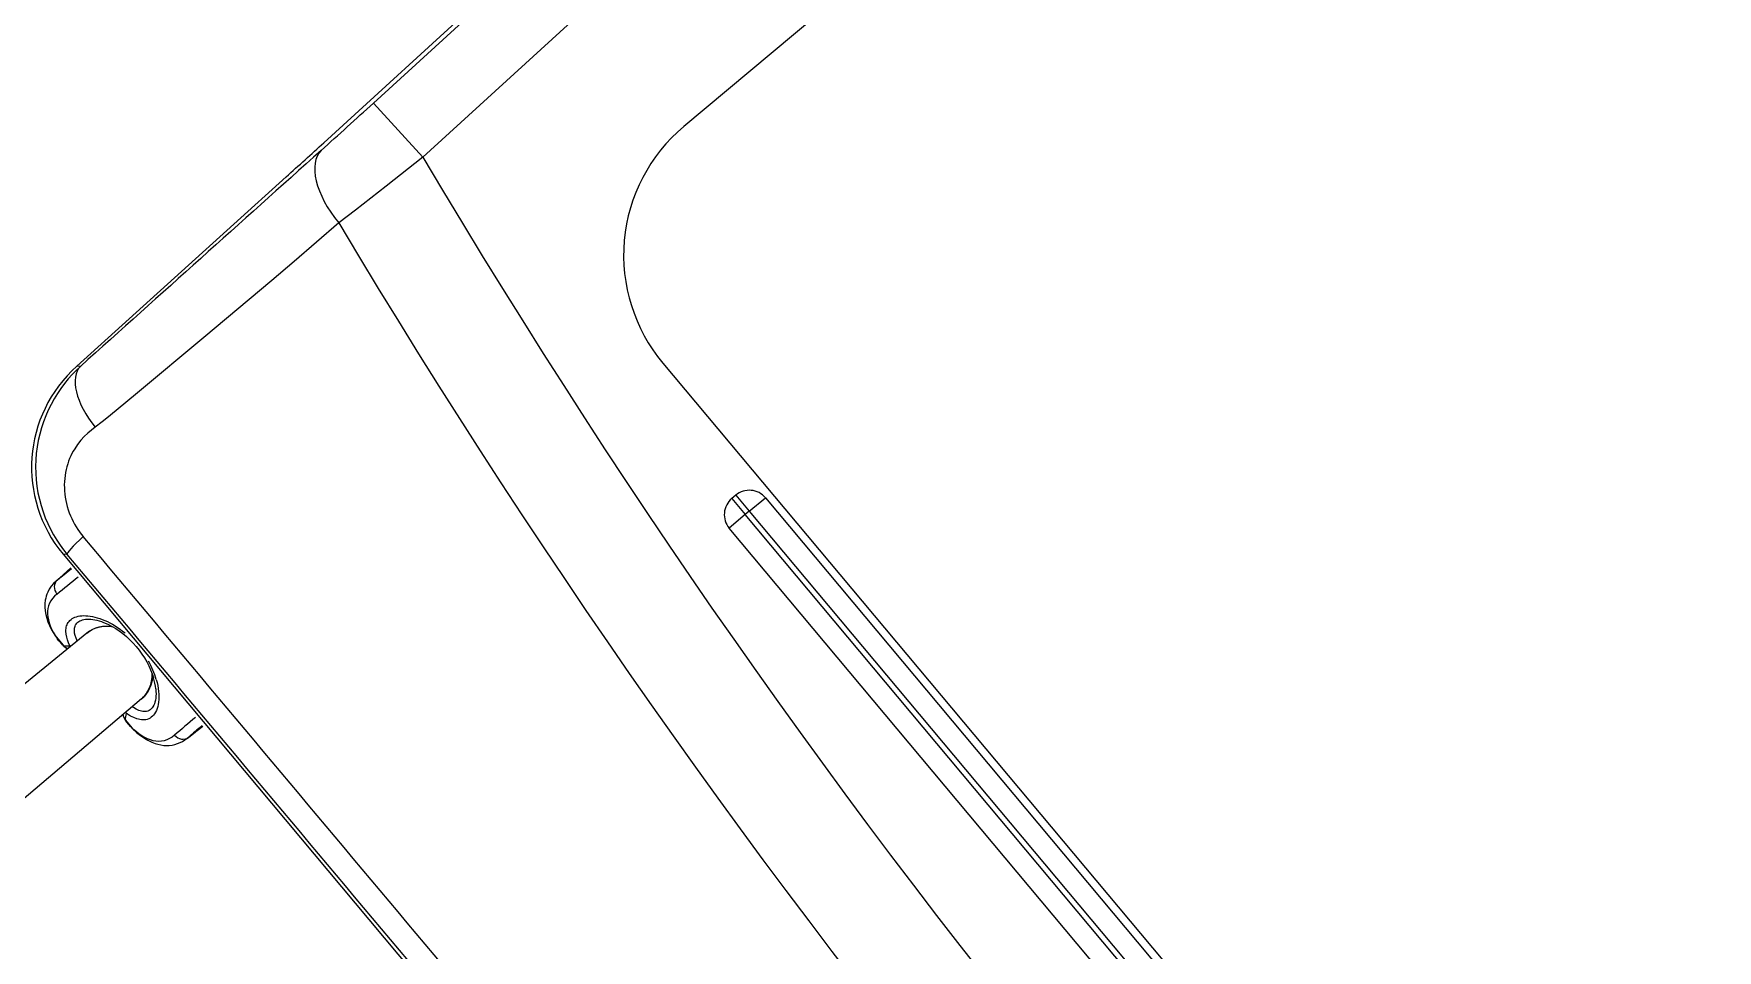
# Model space of a CAD drawing. Extents: x 741 to 1339, y 725 to 848.
# Drawn here: x 1102.9163 to 1103.2371, y 786.8444 to 787.0191 of the extents above; entities that cross this region are included whole.
import ezdxf

# ---------------------------------------------------------------- set-up
doc = ezdxf.new("R2010")
doc.units = 0
doc.header["$MEASUREMENT"] = 0
doc.linetypes.add('CONTINU', pattern=[0])
for name, color, linetype in [('Lay Out', 31, 'CONTINUOUS'), ('PAREDES', 7, 'CONTINUOUS'), ('PENA-008', 8, 'CONTINUOUS')]:
    doc.layers.add(name, color=color, linetype=linetype)

# ---------------------------------------------------------------- blocks, each defined once
blk = doc.blocks.new('A$C12870BC7')
at = {"layer": 'Lay Out', "linetype": 'CONTINU', "ltscale": 0.6}
for p, q in [((0.9468985550167872, 1.855068205411428), (0.946898553379242, 1.634071988762045)), ((0.9052125220973721, 1.579490860034113), (0.8940946094033961, 1.83306488810733)), ((0.9054907155770024, 1.591573630477725), (0.8965615471511228, 1.795228102993789)), ((0.919474607038751, 1.592186748643527), (0.9105457437833593, 1.795841251676777)), ((0.9788980053266414, 1.602072536340458), (1.28289280107947, 1.602072534087867)), ((1.011147445602091, 1.600572560893099), (1.250643360804133, 1.600572560893099)), ((1.011147445602091, 1.596572629369959), (1.011147445602091, 1.600572560893099)), ((1.007147514079065, 1.596572629369959), (1.007147514079065, 1.595572646489174)), ((1.007147514079065, 1.596572629369959), (1.011147445602091, 1.596572629369959)), ((1.007147514079065, 1.595572646489174), (1.011147445602091, 1.595572646489174)), ((1.011147445602091, 1.596572629369959), (1.250643360804133, 1.596572629369959)), ((1.011147445602091, 1.596572629369959), (1.011147445602091, 1.595572646489174)), ((1.250643360804133, 1.595572646489174), (1.011147445602091, 1.595572646489174)), ((1.011147445602091, 1.595572646489174), (1.011147445602091, 1.591572714966034)), ((0.919474607038751, 1.592186748643527), (0.9054907155770024, 1.591573630477725)), ((1.250643360804133, 1.591572714966034), (1.011147445602091, 1.591572714966034)), ((0.9076464098736778, 1.516042513866907), (0.905608572445999, 1.569819730433366)), ((0.9081409082440359, 1.516559106585575), (0.9076464098736778, 1.516042513866907)), ((0.9340252002245961, 1.491611962868021), (0.9334747946082871, 1.491036899470529)), ((0.9334747946082871, 1.491036899470529), (1.10382279996179, 1.491036899470529)), ((0.9365409423736537, 1.486725816047667), (0.936437947310651, 1.490474287032086)), ((0.9365394470378305, 1.487005962619079), (0.936444203307019, 1.4904741649638)), ((0.949996339464974, 1.489343324948251), (0.9499822100682422, 1.489324770578307)), ((0.9621268080666141, 1.489315859597966), (0.9621491770684543, 1.48928631908818)), ((0.9755701509210439, 1.486639025541464), (0.9756897777792801, 1.490386764116167)), ((0.9755728669389327, 1.48691917211265), (0.9756835522999836, 1.490386886184453)), ((0.9478869090246462, 1.484837664778226), (0.9474777668590377, 1.448078406384113)), ((0.9642158836307999, 1.484800922243195), (0.964461545928998, 1.448040565234962)), ((0.9447297059944049, 1.479885601117687), (0.9467867996842187, 1.479880962525314)), ((0.9653554820413319, 1.47983970346597), (0.9673510228298028, 1.479835309009943))]:
    blk.add_line(p, q, dxfattribs=at)
for points in [[(0.919474607038751, 1.592186748643527), (0.9192098105465902, 1.583311961610818), (0.9189410468370625, 1.575846482726931), (0.9187721349338744, 1.571842248299092)], [(0.9187721349338744, 1.571842248299092), (0.9188740924168997, 1.56625503315847), (0.9189469671459847, 1.560639650775485), (0.9189929868658737, 1.555008033319083), (0.9190166681011078, 1.549371441582409), (0.9190199944602, 1.538149862450311), (0.9189867308695057, 1.521680845075636), (0.918968451153205, 1.516386563152693), (0.9189462347366089, 1.514104253591924), (0.9189225535013748, 1.512963465016057), (0.9188601156054119, 1.511253045078931)], [(0.9081409082440359, 1.516559106585575), (0.9082081373177289, 1.515454389169619), (0.9083238274758969, 1.514339723193572), (0.9084894435370643, 1.513217855192281), (0.9087063282518102, 1.512091531701046), (0.90897554971707, 1.510964048561547), (0.9092980539616065, 1.509838579547861), (0.9096743597752948, 1.508718542569952), (0.9101049249139805, 1.507607477606527), (0.9105898104118069, 1.506508741533636), (0.9111288636834161, 1.505425874329532), (0.9117217185242907, 1.504362354938777), (0.912367734076156, 1.503321662305936), (0.9130660253443921, 1.502307153306603), (0.9138154631980342, 1.50132212378314), (0.9146145523011455, 1.500369991645513), (0.9154616142159284, 1.499453930668025), (0.9163546348164573, 1.498577175658212), (0.9172912948066596, 1.497742656253351), (0.9182689697197475, 1.496953302090944), (0.9192846994012598, 1.496211859705838), (0.9203351269750328, 1.495520831496989), (0.9214166209114865, 1.494882536760016), (0.92252512244238, 1.494298989621186), (0.9236562676284166, 1.493771838001223), (0.9248053873603794, 1.493302363616678), (0.9259675073579956, 1.492891420944645), (0.9271375923071901, 1.49253925412215), (0.9283102712061009, 1.49224568004631), (0.9294801425357946, 1.492010027342459), (0.9306417437435357, 1.491830953259679), (0.9317898258955211, 1.491706626774814), (0.9329192926436463, 1.491634606523277), (0.9340252002245961, 1.491611962868021)], [(0.9188601461224835, 1.511253045078931), (0.9188106779752161, 1.510361519814225), (0.9188120207256816, 1.509448205371584), (0.9188715900183979, 1.508514566569758), (0.9189971371854426, 1.507563472012336), (0.9191960778714474, 1.506599194086604), (0.9194750953116682, 1.505627592067796), (0.9196463875452991, 1.505141211234033), (0.9198396215418825, 1.504655806946332), (0.9200553160914069, 1.504172477818358), (0.9202937458475162, 1.503692261430089), (0.9205551854636269, 1.503216378463705), (0.920839787524983, 1.502746049601384), (0.9211475215145128, 1.502282556559678), (0.9214782653640441, 1.501827181054679), (0.9218318054541896, 1.501381204802939), (0.9222077755802047, 1.500945970554696), (0.9226056874692858, 1.500522760026499), (0.9230249002632718, 1.500112854934443), (0.9234647425869298, 1.499717598029221), (0.923924268411497, 1.499338148958643), (0.9244025317082105, 1.498975728405341), (0.9248984033461056, 1.49863143498321), (0.9254106016087462, 1.498306489374201), (0.925937753228709, 1.498001807090233), (0.9264783628701707, 1.49771830364277), (0.9270308436464347, 1.497456833509588), (0.9275933950509625, 1.497218068066033), (0.9281642470946281, 1.497002617652853), (0.9287415077200194, 1.496810909509051), (0.9293231322843667, 1.496643248805114), (0.9299071371790433, 1.496499635541042), (0.93049141672725, 1.496380069716835), (0.9310738347350025, 1.496284246162006), (0.9316523465596447, 1.49621155453535), (0.932225029626693, 1.496161323461749), (0.93278996136155, 1.496132393292939), (0.9333455243604476, 1.496123421278455)], [(0.9476984356888352, 1.48079525351379), (0.9471150106181767, 1.48097042141346), (0.946554656441549, 1.481175496027547), (0.9460248803549121, 1.481413773198412), (0.9455341966164497, 1.481688670836022), (0.945092218098921, 1.482002996509593), (0.9448927586229274, 1.482175600976618), (0.9447095037036206, 1.482358947447139), (0.9445438571253817, 1.482552913853098), (0.9443971616385625, 1.482757622262554), (0.9442708515450704, 1.482973072675733), (0.9441662390781858, 1.483199020956064), (0.944084666988374, 1.483435222967202), (0.9440273559578145, 1.483681312504061), (0.9439954656345435, 1.483936923362691), (0.9439900641157237, 1.484201078996577), (0.9440120669129328, 1.484473535269828), (0.9440622674694623, 1.48475307149981), (0.9441413676778438, 1.485038955277489), (0.9442498252938094, 1.485330210057029), (0.944387945487847, 1.48562537101968), (0.9445559113622721, 1.485923461619606), (0.9447536618831691, 1.486223261174629), (0.9449810444650666, 1.486523304866225), (0.9452377234205187, 1.486822494080272), (0.9455232104764946, 1.487119241929733), (0.9458368952919045, 1.48741220566437), (0.9461779844232296, 1.487700286670062), (0.946545562359006, 1.487981775991713), (0.9469385610021845, 1.488255575015202), (0.9473558512215732, 1.488520340990291), (0.9477962733692493, 1.488774853234801), (0.948258515211819, 1.489017891066325), (0.9487412339987031, 1.489248600007315), (0.9492429954282215, 1.489465637307305), (0.9497624262331783, 1.489668270557033), (0.9502980310775229, 1.489855645278951), (0.9508482841085879, 1.490026784927451), (0.951411751024807, 1.490181201229163), (0.9519869059733992, 1.49031816177505), (0.9525722536185413, 1.490437056223911)], [(0.9476199153044718, 1.488140220544821), (0.9480075124288305, 1.488386065945335), (0.9484055463860841, 1.488614699726597), (0.9488462737043619, 1.48884369971249), (0.9492959730368966, 1.489054755669642), (0.9500141614255426, 1.489350526973269), (0.9507760197207062, 1.489615903289561), (0.9515754445114908, 1.489847222571754), (0.9524063323867722, 1.490041555182344), (0.953262518901056, 1.490196337688687), (0.9541379006434454, 1.490309616999568), (0.9550263436857449, 1.490380050364067), (0.9559217446167168, 1.490407027441208), (0.9568180000251232, 1.490389937890015), (0.957708975982996, 1.490329269983405), (0.9585885690790974, 1.490225511994069), (0.9594508284875474, 1.490079884604185), (0.9602895897630788, 1.489894218837364), (0.9610987494945675, 1.489670711921619), (0.9618720822028308, 1.489412293493999), (0.9626034844764035, 1.489122381464924)], [(0.9478869090246462, 1.484836932368964), (0.9479279239475318, 1.485459358236696), (0.9480377853479922, 1.486079464808356), (0.9482148147881162, 1.486686388011933), (0.9484567540055195, 1.487274756845565), (0.9487603987096236, 1.487838956171046), (0.9491223615071931, 1.488375079805266), (0.9495384920785455, 1.488878489155852), (0.950004975791785, 1.489346132517241)], [(0.9621177139840711, 1.489319399576445), (0.962576324296947, 1.488856028603024), (0.9629859852524305, 1.488357868186014), (0.9633426685993527, 1.487828214167322), (0.9636426817737629, 1.4872710947988), (0.9638825153144808, 1.486690660399674), (0.9640593006180325, 1.48609179369889), (0.9641627534367672, 1.485540289468346), (0.964208834190913, 1.485048476599033), (0.9642158836307999, 1.484801776720744)], [(0.963192707787698, 1.489301089343073), (0.9637409161759933, 1.48904425780249), (0.9642636428229707, 1.488771557392894), (0.9647589956708771, 1.488484208796464), (0.9652250826623003, 1.488184165104869), (0.9656602558764007, 1.487873135273432), (0.9660629284262541, 1.487552828256796), (0.9664317270442098, 1.487225075078797), (0.9667654615652737, 1.486891950898936), (0.9670631859605692, 1.486555286740597), (0.9673241067866911, 1.48621691362716), (0.9675476747365792, 1.485879028786641), (0.9677336151569307, 1.48554321910585), (0.9678818975305603, 1.485211437676227), (0.967992765993813, 1.484885393453325), (0.9680668003709343, 1.484566673323727), (0.9681047941052157, 1.484256620037897), (0.9681078152937062, 1.483956454278243), (0.9680771456528419, 1.483667274658657), (0.9680141584498188, 1.483390057724748), (0.9679205626400744, 1.483125413817717), (0.9677981282126211, 1.482873709142424), (0.9676486861909552, 1.482635676108131), (0.9674741896665182, 1.482411314714611), (0.9672766222479368, 1.482200502894031), (0.9670579370269934, 1.482003240645938), (0.9668201176119737, 1.481819405902499), (0.9665650560605172, 1.481648388322512), (0.9660105306415971, 1.481343706038544), (0.9654079408600182, 1.481084921406293), (0.964769188367427, 1.480867395833386), (0.9644394820977595, 1.480772426756104)], [(0.9365409423736537, 1.486725816047667), (0.9365940725675728, 1.486038571953642), (0.9367158356197933, 1.485369393956645), (0.9369058958425285, 1.484724385467572), (0.937162178076278, 1.484110138170692), (0.9373415268125882, 1.483767248532942), (0.9375411999078551, 1.483438152604478), (0.9377599766801268, 1.483124071067252), (0.9379964838617525, 1.482825492194408), (0.9384693456395325, 1.482322204912109), (0.9389884102397446, 1.481873360057008), (0.9395735747825711, 1.481460525327677), (0.9401947189339808, 1.48110298750332), (0.9408469599652562, 1.4807968404006), (0.9415274292729237, 1.480537567495432), (0.9422326173958027, 1.480321506741276), (0.9429629820895116, 1.480144263681652), (0.9437178824961165, 1.480002542475106), (0.9444973491324617, 1.479893047279276)], [(0.9478607864250534, 1.48250945756574), (0.9473422406148302, 1.482658991138734), (0.9468554630595918, 1.482844168632639), (0.9464107685240606, 1.483068774162504), (0.9460196009042647, 1.483335371160976), (0.9458478203978302, 1.483485270938374), (0.9456939534029516, 1.483646156856068), (0.9455595257727509, 1.48381815098189), (0.9454459718084536, 1.484001253316066), (0.9453547868461101, 1.484195219722025), (0.945287283118887, 1.48439956192685), (0.9452447728604056, 1.484613913725909), (0.9452283546843319, 1.484837664778226), (0.9452390661708705, 1.485070082674312), (0.9452777617975698, 1.485310435004905), (0.9453451739735783, 1.485557501087825), (0.9454417604547416, 1.485810548513584), (0.9455679179629897, 1.486068234531714), (0.9457237380493098, 1.486329216391979), (0.945909190196744, 1.486592517548544), (0.9461240607859054, 1.486856429046085), (0.9463679530949776, 1.487119974338995), (0.9466403178169003, 1.487381444472177), (0.9469404530595966, 1.487639618763225), (0.9472675043454046, 1.487893154461901), (0.947620464611532, 1.488140586749452)], [(0.9645007603455724, 1.488100548372287), (0.9648910124537906, 1.487822476961057), (0.9652488859658206, 1.487537203524354), (0.9655730686483821, 1.487246681154303), (0.9658624618874683, 1.486952862942118), (0.9661161501713877, 1.486657335774836), (0.9663334621249078, 1.486362418948758), (0.9665139705093679, 1.486069699350466), (0.9666575837734399, 1.485781130071857), (0.9667644545023677, 1.485498542136312), (0.9668350404522243, 1.485223400362131), (0.9668701655832592, 1.48495716956829), (0.9668707759244626, 1.484701070436969), (0.9668382142259588, 1.484456445718635), (0.966773945306727, 1.484223783685977), (0.9666796170876069, 1.484004305021628), (0.966557152143082, 1.483798131793421), (0.9664084730477498, 1.483605752274272), (0.9662356549614515, 1.483427410600754), (0.9660408035608725, 1.483262984704808), (0.9658260245229258, 1.483112230449635), (0.9655933930074525, 1.482975025767402), (0.965082781631736, 1.482739189960895), (0.9645243195126341, 1.482550960761429), (0.9642314473292117, 1.482472959167282)], [(0.9675834102088174, 1.479841778625698), (0.9685166217717551, 1.479972757828747), (0.9694141894136692, 1.48015134363861), (0.9703324476192847, 1.480400240744913), (0.9710486218821188, 1.480652555761409), (0.9717882942778715, 1.480980431007694), (0.9723921047417434, 1.481311968300517), (0.9728710394136897, 1.48162653811066), (0.9733250111340794, 1.48197846079681), (0.9737493813104265, 1.482367980495539), (0.9740969095406626, 1.48274480509933), (0.9744210922232242, 1.483160203261306), (0.9747107295987689, 1.483605264001355), (0.9749620985865022, 1.484077545955117), (0.9751724221341647, 1.48457399741703), (0.9753333996029596, 1.485069228196764), (0.9754535757682561, 1.485580449913797), (0.9755324623572506, 1.486104610862114), (0.9755701509210439, 1.486639025541464)], [(0.9385352014458022, 1.485251598121678), (0.9385563802824208, 1.484653463830156), (0.9386404852878059, 1.484088043822268), (0.9387849835464976, 1.483556802916993), (0.9389872505915946, 1.483060839727997), (0.9392446009222795, 1.482600886664542), (0.93955447110568, 1.482177309931714), (0.9399144197775513, 1.481790109529058), (0.9403220971244082, 1.481439163388742), (0.9407754279866367, 1.481123739101051), (0.9412725508238964, 1.480843470461579), (0.9418118482319642, 1.480597258856434), (0.9423918859093874, 1.480384493944186), (0.9430115652421591, 1.480203832974368), (0.9436700622698027, 1.480054421469887), (0.9443669497534302, 1.479934672543251), (0.9447297059944049, 1.479885601117687)], [(0.9735693306819257, 1.48517371859559), (0.9735454968614476, 1.484575584304068), (0.9734588589403756, 1.484010652569097), (0.9733120108683124, 1.483480022004798), (0.9731075465952017, 1.482985035361637), (0.9728481516219745, 1.482526180912302), (0.9725363893810481, 1.482103946929712), (0.9721747317540803, 1.48171845548238), (0.9717654980372572, 1.481369218297161), (0.9713107633904201, 1.481055869169197), (0.9708123893540233, 1.48077767568968), (0.9702720238490201, 1.480534027516953), (0.969691040142834, 1.48032370396929), (0.9690705673665434, 1.480145972636976), (0.9684113989637808, 1.479999368701485), (0.9677139926900509, 1.479882793548697), (0.9673510228298028, 1.479835309009943)], [(0.9450701542676825, 1.479840557943518), (0.9457211135825219, 1.479822369778432), (0.9464150714288735, 1.479827984916639), (0.9468494511995686, 1.479856060607901), (0.9472217287618605, 1.479919414015441), (0.9474329067872986, 1.479980203990337)], [(0.9467867996842187, 1.479880962525314), (0.9466500527577182, 1.479850323401408), (0.9463411591200384, 1.479827984916639), (0.9456069797943201, 1.479823956665243), (0.9451946333379055, 1.479838360715505)], [(0.9647783129671552, 1.479919658152014), (0.9652013403930368, 1.479828473189556), (0.9657205880955644, 1.479787092061926), (0.9665309074752031, 1.479778669354729), (0.9670696250592528, 1.47979551476935)], [(0.9669341598490746, 1.479793561677909), (0.9664397225128596, 1.479778791422788), (0.9657968197006994, 1.479786847925581), (0.9654950060198644, 1.479810040887898), (0.9653554820413319, 1.47983970346597)]]:
    blk.add_lwpolyline(points, dxfattribs=at)
for centre, radius, start, end in [((0.9788980053266414, 1.634071988762045), 0.031999452184512, 180.0000006831388, 270.0000100183568), ((1.011147445602091, 1.596572629369959), 0.003999931523064, 90, 180.000002504586), ((1.011147445602091, 1.595572646489174), 0.003999931523064, 180.000002504586, 270.0000050091784), ((-0.5170871644492081, 1.528823117822796), 1.423960851955831, 1.985383193688516, 2.525705742628028), ((-0.735517751192674, 1.507435056241931), 1.642311728149907, 2.176956327869585, 2.514640875946591), ((113.6318363455112, 5.431568377423602), 112.7916628100749, 181.9578353076196, 181.9891449300441), ((1.151145028190626, 3.019458048536237), 1.466147559632665, 260.8806133861786, 279.1194392848835), ((1.150884952043725, -152.0122262495063), 153.508512631862, 90.01741581812536, 90.08119482226273), ((1.150787663670144, -139.2092423055365), 140.7010131401963, 90.01890191929488, 90.0882692912573), ((0.4603318707265771, 1.495723953019635), 0.4762874699630602, 358.951185976586, 359.368408081444), ((0.3504672354439435, 1.495414998347698), 0.5881559466733477, 359.0098709618239, 359.5181941303518), ((0.9564825870660343, 1.47395662547062), 0.01674842199991173, 66.38037757571651, 79.4247957963629), ((0.958100570841566, 1.478471684893677), 0.01156270640984473, 56.40760470872817, 67.08232977717276), ((1.56200173136267, 1.492711309282114), 0.5884808922823075, 180.2258445310179, 180.7338944920495), ((1.451767595569777, 1.493520743667133), 0.4762405347314129, 180.3769966170294, 180.7942597033564), ((0.942903931586784, 1.486899519128812), 0.006365366682534799, 179.0424801055655, 181.5641927775179), ((0.9692079856683904, 1.486841048449989), 0.006365368589850779, 358.181020675942, 0.7026718759383468), ((0.9457544992415023, 1.49046208020961), 0.01064351457303726, 263.2165600590803, 266.3134314357793), ((0.9446569228166481, 1.481232868092249), 0.001349277166325217, 263.2249027082967, 273.0918368859062), ((0.9457495554784145, 1.487619355438184), 0.007800693959012925, 262.487546648401, 265.9206383551784), ((0.9451561818476648, 1.481173176731247), 0.001335389879464203, 266.2938061682238, 271.6497716822003), ((0.9467235073107076, 1.480072365498629), 0.0002014836299582756, 288.3017650887457, 300.8408893287241), ((0.9468279061582052, 1.481767648976003), 0.001887124656666738, 268.7513514535946, 288.7094812790029), ((0.9468557987471513, 1.481853707073171), 0.001954443851026244, 269.1488732124573, 300.0465554045433), ((0.9467261928116386, 1.48207660364794), 0.002212304388663191, 288.629079705932, 300.0762906331801), ((0.9478645095058482, 1.482580012998525), 0.001792434047500576, 264.6836368812923, 269.2746340173247), ((0.9475306529166119, 1.481794015712168), 0.001012817567620295, 279.5354563448835, 287.937630628375), ((0.9646162063672818, 1.481794503985085), 0.00103729236548887, 248.8934552948436, 260.1910022621007), ((0.964279633760043, 1.482551937307264), 0.001786683251404977, 268.8202640064274, 275.1326587774066), ((0.9654171264937759, 1.48205157966224), 0.002225537823764652, 238.2842693058994, 253.3200923580146), ((0.9652787926803512, 1.481818673493237), 0.001954588211004515, 238.1504146738596, 270.6053239151171), ((0.9653186174380153, 1.481698802498542), 0.001859426613998427, 253.1207942688421, 271.1364601287004), ((0.9654197204434922, 1.480065651746301), 0.0002347114733838564, 239.1533938021341, 254.1252948221288), ((0.9663672750226624, 1.487557466849395), 0.007784629113338464, 274.1760045519079, 277.2600061444145), ((0.966982102143561, 1.481129354239258), 0.001336737398204401, 267.9444955510534, 273.7639281409645), ((0.966375087388883, 1.490396895778687), 0.01062412289146387, 273.7484061085947, 276.5308565567155), ((0.9674297873505111, 1.481182209779874), 0.00134927680870347, 266.6533330240922, 276.5202659217741)]:
    blk.add_arc(centre, radius, start, end, dxfattribs=at)
for centre, major_axis, ratio, start_param, end_param in [((1.15114504890937, 5.828385070437591), (2.344892712631126e-15, 4.255094146988052), 0.5783642864339333, 3.047316074371338, 3.235869169235229), ((0.9198913174341214, 1.578763791182311), (0.01388030799184145, 0.0004693284452212356), 0.4977315995021673, 3.161715984344482, 4.614853858947754), ((0.9336313165869115, 1.517196058571855), (0.01008514686609817, 0.02417224891751558), 0.9915677365758401, 2.007170677185059, 3.533854246139526), ((0.9198004071253081, 1.517070328302381), (0.01166580256053681, 0.000394444835683208), 0.497732579795176, 3.161716222763062, 4.614884853363037), ((0.9340252002245961, 1.500610588112679), (-1.38783919513755e-05, 0.008999947014640965), 0.08800128606685323, 2.092612028121948, 3.124071359634399), ((0.9560512895180864, 1.484771625869755), (-0.008164716180951544, 1.818816518971712e-05), 0.8089340363112325, 5.499375343322754, 6.275983333587646), ((0.956054585360107, 1.486256463731408), (-0.00716223090161918, 1.586886895747137e-05), 0.8089340676840411, 5.724699974060059, 5.731954574584961), ((0.9560512895180864, 1.484771625869755), (-0.008164716180951544, 1.818816518971712e-05), 0.8089340363112325, 3.148823022842407, 3.925408601760864), ((0.956054585360107, 1.486256463731408), (-0.00716223090161918, 1.586886895747137e-05), 0.8089340676840411, 3.693170785903931, 3.700082302093506), ((0.9385391381458703, 1.487022075624438), (-0.00199959955686375, 3.771908082967541e-05), 0.8851911425590515, 0.03035095147788525, 1.585496783256531), ((0.9735732673821076, 1.486944074030063), (-0.001999782659197875, -2.880810056894151e-05), 0.8851911425590516, 1.556096196174622, 3.111242055892944), ((0.9543560365575559, 1.527691057125068), (-0.008164533078617444, -0.04795657646702835), 0.1171040234774733, 0.1052667498588562, 0.231585219502449), ((0.9580681006942768, 1.527686906805386), (0.007866076273994245, -0.04799685898053575), 0.1159485847496503, 6.050582885742188, 6.176907062530518)]:
    blk.add_ellipse(centre, major_axis=major_axis, ratio=ratio, start_param=start_param, end_param=end_param, dxfattribs=at)
blk = doc.blocks.new('Layout')
at = {"layer": 'PENA-008', "color": 7, "ltscale": 0.2, "rotation": 309.9340696695724}
blk.add_blockref('A$C12870BC7', (1155.442080052279, 501.922035493262), dxfattribs=at)

msp = doc.modelspace()

# ---------------------------------------------------------------- block references
at = {"layer": 'PAREDES', "color": 7, "lineweight": 0}
msp.add_blockref('Layout', (-54.26272107964405, 284.7565376754262), dxfattribs=at)

doc.saveas('drawing.dxf')
